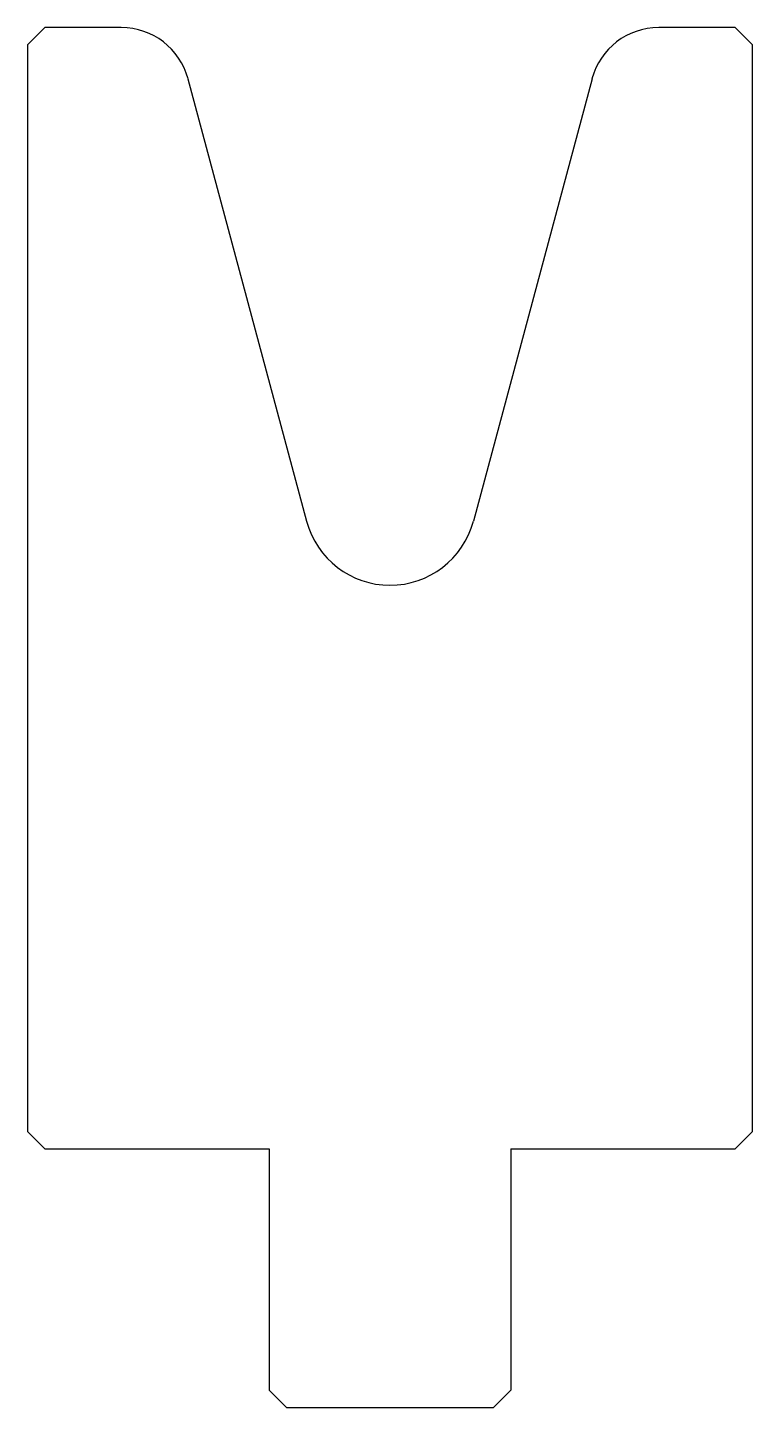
# Model space of a CAD drawing. Header units: millimetres. Extents: x 1413.2 to 1455.2, y 975.9 to 1055.9.
import ezdxf

# ---------------------------------------------------------------- set-up
doc = ezdxf.new("R2010")
doc.units = ezdxf.units.MM
doc.layers.add('Default', color=7, linetype='Continuous')

msp = doc.modelspace()

# ---------------------------------------------------------------- linework, layer by layer
at = {"layer": 'Default'}
for p, q in [((1414.214, 1055.89), (1413.214, 1054.89)), ((1418.645, 1055.89), (1414.214, 1055.89)), ((1454.214, 1055.89), (1449.783, 1055.89)), ((1454.214, 1055.89), (1455.214, 1054.89)), ((1413.214, 1054.89), (1413.214, 991.89)), ((1455.214, 991.89), (1455.214, 1054.89)), ((1422.508, 1052.925), (1429.384, 1027.264)), ((1445.92, 1052.925), (1439.044, 1027.264)), ((1413.214, 991.89), (1414.214, 990.89)), ((1454.214, 990.89), (1455.214, 991.89)), ((1414.214, 990.89), (1427.214, 990.89)), ((1427.214, 990.89), (1427.214, 976.89)), ((1441.214, 990.89), (1441.214, 976.89)), ((1441.214, 990.89), (1454.214, 990.89)), ((1427.214, 976.89), (1428.214, 975.89)), ((1440.214, 975.89), (1441.214, 976.89)), ((1428.214, 975.89), (1440.214, 975.89))]:
    msp.add_line(p, q, dxfattribs=at)
for centre, radius, start, end in [((1418.645, 1051.89), 4, 15, 90), ((1449.783, 1051.89), 4, 90, 165), ((1434.214, 1028.558), 5, 195, 345)]:
    msp.add_arc(centre, radius, start, end, dxfattribs=at)

doc.saveas('drawing.dxf')
